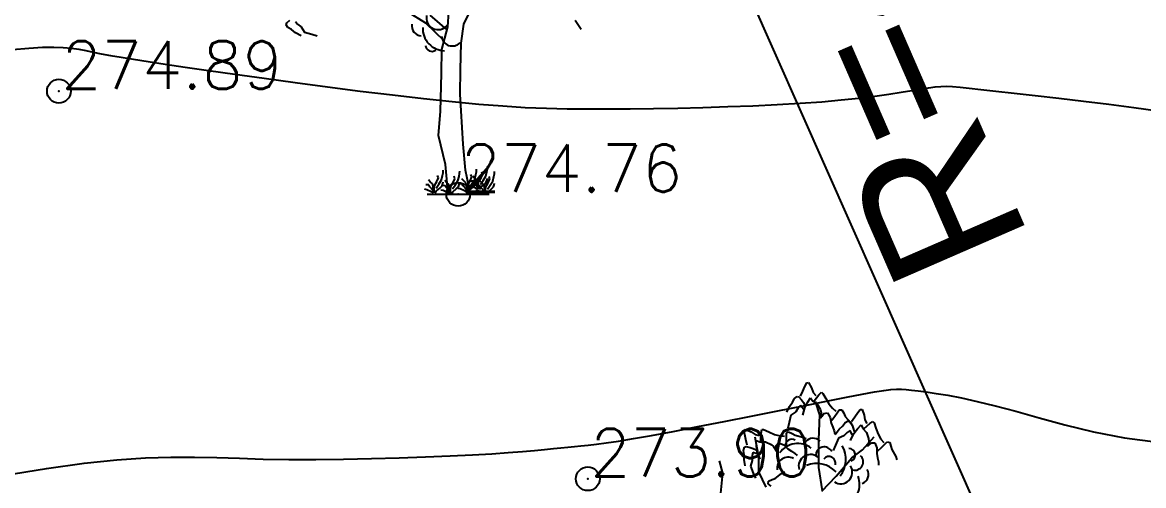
# Model space of a CAD drawing. Header units: millimetres. Extents: x 524954 to 526204, y 9523489 to 9524010.
# Drawn here: x 525815.69 to 525839.28, y 9523672.69 to 9523682.44 of the extents above; entities that cross this region are included whole.
import ezdxf
from ezdxf.enums import TextEntityAlignment as Align

# ---------------------------------------------------------------- set-up
doc = ezdxf.new("R2010")
doc.units = ezdxf.units.MM
doc.header["$PDMODE"] = 32
doc.header["$PDSIZE"] = 0.5
doc.linetypes.add('ACAD_ISO12W100', pattern=[21, 12, -3, 0, -3, 0, -3])
for name, color, linetype in [('Arbre', 34, 'ACAD_ISO12W100'), ('CN_02_00', 4, 'Continuous'), ('CN_05_00', 6, 'Continuous'), ('Route - Route de la corniche de Brazzaville - Textes - Arcs', 1, 'Continuous'), ('TopoAlt', 3, 'Continuous'), ('TOPOJIS', 7, 'Continuous')]:
    doc.layers.add(name, color=color, linetype=linetype)
doc.styles.add('Affichages route', font='arial.ttf', dxfattribs={"height": 0.5})
doc.styles.add('Simplex 1.0', font='Simplex.shx', dxfattribs={"width": 0.99, "height": 1})

# ---------------------------------------------------------------- blocks, each defined once
blk = doc.blocks.new('TCPOINT M')
at = {"color": 0}
blk.add_point((0, 0), dxfattribs=at)
at = {"layer": 'TopoAlt', "style": 'Simplex 1.0', "width": 0.99}
blk.add_attdef('ALT', (0.15, 0.15), '', height=1, dxfattribs=at)
blk = doc.blocks.new('v088')
at = {"color": 3, "linetype": 'Continuous'}
for p, q in [((-0.069, 12.224), (-0.024, 12.318)), ((-0.024, 12.318), (0.016, 12.396)), ((0.016, 12.396), (0.055, 12.4)), ((0.055, 12.4), (0.118, 12.291)), ((0.118, 12.291), (0.152, 12.195)), ((-0.283, 11.991), (-0.243, 12.069)), ((-0.243, 12.069), (-0.188, 12.111)), ((-0.188, 12.111), (-0.15, 12.099)), ((-0.15, 12.099), (-0.092, 12.035)), ((-0.118, 12.113), (-0.069, 12.224)), ((-0.092, 12.035), (-0.054, 11.98)), ((0.032, 11.984), (0.092, 12.078)), ((0.092, 12.078), (0.144, 12.013)), ((0.152, 12.195), (0.207, 12.131)), ((0.175, 12.015), (0.272, 12.144)), ((0.272, 12.144), (0.324, 12.197)), ((0.324, 12.197), (0.356, 12.175)), ((0.356, 12.175), (0.415, 12.069)), ((0.415, 12.069), (0.484, 11.953)), ((-0.403, 11.78), (-0.344, 11.901)), ((-0.344, 11.901), (-0.283, 11.991)), ((-0.162, 11.869), (-0.217, 11.788)), ((-0.112, 11.918), (-0.162, 11.869)), ((-0.054, 11.839), (-0.112, 11.918)), ((-0.066, 11.715), (-0.025, 11.872)), ((-0.054, 11.98), (-0.022, 11.919)), ((-0.025, 11.872), (0.032, 11.984)), ((0.144, 12.013), (0.24, 11.942)), ((0.24, 11.942), (0.305, 11.825)), ((0.305, 11.825), (0.32, 11.765)), ((0.484, 11.953), (0.56, 11.862)), ((0.56, 11.862), (0.63, 11.801)), ((0.653, 11.766), (0.699, 11.829)), ((0.699, 11.829), (0.754, 11.828)), ((0.754, 11.828), (0.796, 11.754)), ((1.089, 11.768), (1.142, 11.837)), ((1.142, 11.837), (1.181, 11.833)), ((1.181, 11.833), (1.223, 11.714)), ((-0.32, 11.714), (-0.357, 11.558)), ((-0.217, 11.788), (-0.32, 11.714)), ((0.32, 11.765), (0.311, 11.65)), ((0.334, 11.69), (0.378, 11.749)), ((0.378, 11.749), (0.45, 11.762)), ((0.45, 11.762), (0.511, 11.664)), ((0.511, 11.664), (0.53, 11.547)), ((0.542, 11.608), (0.608, 11.694)), ((0.608, 11.694), (0.653, 11.766)), ((0.773, 11.494), (0.827, 11.564)), ((0.796, 11.754), (0.824, 11.689)), ((0.824, 11.689), (0.934, 11.561)), ((0.827, 11.564), (0.889, 11.595)), ((0.889, 11.595), (0.923, 11.575)), ((0.923, 11.575), (0.969, 11.502)), ((0.958, 11.583), (1.027, 11.683)), ((1.027, 11.683), (1.089, 11.768)), ((1.223, 11.714), (1.239, 11.614)), ((1.239, 11.614), (1.281, 11.541)), ((1.346, 11.541), (1.408, 11.583)), ((1.408, 11.583), (1.435, 11.556)), ((-1.299, 11.392), (-1.27, 11.417)), ((-1.285, 11.305), (-1.299, 11.392)), ((-1.27, 11.417), (-1.154, 11.366)), ((-1.154, 11.366), (-1.07, 11.309)), ((-0.947, 11.176), (-0.943, 11.337)), ((-0.943, 11.337), (-0.932, 11.411)), ((-0.932, 11.411), (-0.894, 11.412)), ((-0.894, 11.412), (-0.784, 11.361)), ((-0.784, 11.361), (-0.66, 11.307)), ((-0.413, 11.333), (-0.367, 11.365)), ((-0.413, 11.254), (-0.413, 11.333)), ((-0.357, 11.558), (-0.382, 11.444)), ((-0.367, 11.365), (-0.29, 11.329)), ((-0.29, 11.329), (-0.229, 11.292)), ((0.53, 11.547), (0.565, 11.463)), ((0.565, 11.463), (0.596, 11.383)), ((0.596, 11.383), (0.609, 11.315)), ((0.615, 11.31), (0.696, 11.418)), ((0.696, 11.418), (0.773, 11.494)), ((0.869, 11.352), (0.8, 11.283)), ((0.927, 11.391), (0.869, 11.352)), ((0.969, 11.302), (0.927, 11.391)), ((0.934, 11.561), (0.97, 11.497)), ((0.935, 11.183), (1.004, 11.329)), ((0.969, 11.502), (0.996, 11.441)), ((0.996, 11.441), (1.016, 11.375)), ((1.004, 11.329), (1.081, 11.429)), ((1.081, 11.429), (1.158, 11.51)), ((1.158, 11.51), (1.196, 11.437)), ((1.196, 11.437), (1.277, 11.348)), ((1.227, 11.433), (1.346, 11.541)), ((1.277, 11.348), (1.319, 11.221)), ((1.435, 11.556), (1.473, 11.441)), ((1.473, 11.441), (1.519, 11.314)), ((-1.266, 11.203), (-1.285, 11.305)), ((-1.241, 11.084), (-1.266, 11.203)), ((-1.07, 11.309), (-0.988, 11.29)), ((-1.05, 11.179), (-0.971, 11.157)), ((-1.044, 11.067), (-1.05, 11.179)), ((-0.971, 11.157), (-0.851, 11.155)), ((-0.851, 11.155), (-0.73, 11.098)), ((-0.73, 11.098), (-0.682, 11.059)), ((-0.66, 11.307), (-0.544, 11.278)), ((-0.626, 11.08), (-0.576, 11.133)), ((-0.576, 11.133), (-0.468, 11.09)), ((-0.544, 11.278), (-0.452, 11.27)), ((-0.408, 11.17), (-0.413, 11.254)), ((-0.41, 11.061), (-0.408, 11.17)), ((-0.229, 11.292), (-0.065, 11.254)), ((-0.065, 11.254), (0.001, 11.223)), ((0.685, 11.229), (0.619, 11.083)), ((0.8, 11.283), (0.685, 11.229)), ((1.323, 11.16), (1.292, 11.048)), ((1.319, 11.221), (1.323, 11.16)), ((1.323, 11.083), (1.377, 11.133)), ((1.377, 11.133), (1.45, 11.133)), ((1.45, 11.133), (1.492, 11.025)), ((1.519, 11.314), (1.577, 11.21)), ((1.577, 11.21), (1.635, 11.137)), ((1.592, 11.037), (1.65, 11.098)), ((1.65, 11.098), (1.708, 11.152)), ((1.708, 11.152), (1.762, 11.141)), ((1.762, 11.141), (1.789, 11.06)), ((-1.317, 10.975), (-1.297, 11.041)), ((-1.303, 10.889), (-1.317, 10.975)), ((-1.3, 10.78), (-1.303, 10.889)), ((-1.297, 11.041), (-1.259, 11.053)), ((-1.259, 11.053), (-1.174, 11.037)), ((-1.174, 11.037), (-1.111, 11.014)), ((-1.122, 10.929), (-1.134, 10.861)), ((-1.134, 10.861), (-1.131, 10.763)), ((-1.029, 10.899), (-1.122, 10.929)), ((-1.111, 11.014), (-1.05, 10.983)), ((-1.024, 10.943), (-1.044, 11.067)), ((-0.966, 10.792), (-1.024, 10.943)), ((-0.682, 11.059), (-0.622, 10.96)), ((-0.626, 11.006), (-0.626, 11.08)), ((-0.468, 11.09), (-0.384, 11.005)), ((-0.384, 11.005), (-0.307, 10.958)), ((-0.307, 10.958), (-0.234, 10.911)), ((-0.234, 10.911), (-0.184, 10.864)), ((0.619, 11.083), (0.573, 10.975)), ((1.492, 11.025), (1.489, 10.906)), ((1.489, 10.906), (1.508, 10.818)), ((1.512, 10.964), (1.592, 11.037)), ((1.789, 11.06), (1.804, 10.991)), ((1.804, 10.991), (1.889, 10.844)), ((-1.277, 10.647), (-1.3, 10.78)), ((-1.131, 10.763), (-1.171, 10.642)), ((-1.171, 10.642), (-1.109, 10.494)), ((1.508, 10.818), (1.523, 10.733)), ((1.523, 10.733), (1.523, 10.664)), ((1.889, 10.844), (1.912, 10.775)), ((-1.109, 10.494), (-1.063, 10.387)), ((-0.715, 10.36), (-0.648, 10.385)), ((-0.648, 10.385), (-0.514, 10.488)), ((-0.514, 10.488), (-0.448, 10.519)), ((-0.796, 10.268), (-0.791, 10.323)), ((-0.735, 10.218), (-0.796, 10.268)), ((-0.791, 10.323), (-0.715, 10.36)), ((-3.623, 3.571), (-3.609, 3.608)), ((-3.585, 3.514), (-3.623, 3.571)), ((-3.609, 3.608), (-3.542, 3.663)), ((-3.426, 3.635), (-3.38, 3.583)), ((-3.38, 3.583), (-3.303, 3.524)), ((-3.509, 3.469), (-3.585, 3.514)), ((-3.423, 3.403), (-3.509, 3.469)), ((-3.306, 3.337), (-3.423, 3.403)), ((-3.303, 3.524), (-3.234, 3.416)), ((-3.234, 3.416), (-3.081, 3.37)), ((-3.081, 3.37), (-2.968, 3.339)), ((-0.317, 0.454), (-0.315, 0.507)), ((0.029, 0.435), (0.031, 0.488)), ((0.373, 0.416), (0.385, 0.474)), ((0.385, 0.474), (0.387, 0.526)), ((0.517, 0.426), (0.5, 0.476)), ((0.579, 0.38), (0.603, 0.474)), ((0.603, 0.474), (0.615, 0.531)), ((0.615, 0.531), (0.618, 0.584)), ((0.765, 0.43), (0.767, 0.483)), ((-0.587, 0.264), (-0.627, 0.308)), ((-0.541, 0.224), (-0.587, 0.264)), ((-0.502, 0.188), (-0.452, 0.267)), ((-0.452, 0.267), (-0.416, 0.349)), ((-0.416, 0.349), (-0.433, 0.399)), ((-0.409, 0.214), (-0.353, 0.303)), ((-0.353, 0.303), (-0.329, 0.397)), ((-0.329, 0.397), (-0.317, 0.454)), ((-0.327, 0.226), (-0.32, 0.26)), ((-0.24, 0.245), (-0.281, 0.288)), ((-0.195, 0.204), (-0.24, 0.245)), ((-0.156, 0.168), (-0.106, 0.248)), ((-0.106, 0.248), (-0.07, 0.329)), ((-0.07, 0.329), (-0.087, 0.38)), ((-0.063, 0.195), (-0.007, 0.284)), ((-0.007, 0.284), (0.017, 0.377)), ((0.017, 0.377), (0.029, 0.435)), ((0.019, 0.207), (0.026, 0.24)), ((0.115, 0.284), (0.075, 0.327)), ((0.161, 0.243), (0.115, 0.284)), ((0.173, 0.185), (0.161, 0.243)), ((0.2, 0.207), (0.25, 0.286)), ((0.25, 0.286), (0.286, 0.368)), ((0.315, 0.274), (0.25, 0.279)), ((0.286, 0.368), (0.269, 0.418)), ((0.293, 0.233), (0.349, 0.322)), ((0.346, 0.341), (0.305, 0.385)), ((0.337, 0.236), (0.315, 0.274)), ((0.392, 0.301), (0.346, 0.341)), ((0.349, 0.322), (0.373, 0.416)), ((0.361, 0.197), (0.375, 0.245)), ((0.375, 0.245), (0.382, 0.279)), ((0.404, 0.243), (0.392, 0.301)), ((0.409, 0.175), (0.404, 0.243)), ((0.428, 0.183), (0.43, 0.264)), ((0.43, 0.264), (0.481, 0.344)), ((0.495, 0.24), (0.454, 0.284)), ((0.469, 0.209), (0.524, 0.291)), ((0.481, 0.344), (0.517, 0.426)), ((0.541, 0.2), (0.495, 0.24)), ((0.524, 0.291), (0.579, 0.38)), ((0.546, 0.209), (0.591, 0.255)), ((0.579, 0.163), (0.63, 0.243)), ((0.591, 0.255), (0.606, 0.303)), ((0.606, 0.303), (0.613, 0.337)), ((0.63, 0.243), (0.666, 0.325)), ((0.666, 0.325), (0.649, 0.375)), ((0.673, 0.19), (0.728, 0.279)), ((0.728, 0.279), (0.752, 0.373)), ((0.752, 0.373), (0.765, 0.43)), ((-0.661, 0.096), (-0.712, 0.106)), ((-0.618, 0.197), (-0.683, 0.202)), ((-0.567, 0.053), (-0.661, 0.096)), ((-0.596, 0.159), (-0.618, 0.197)), ((-0.536, 0.087), (-0.596, 0.159)), ((-0.527, 0.031), (-0.567, 0.053)), ((-0.529, 0.166), (-0.541, 0.224)), ((-0.5, 0.031), (-0.536, 0.087)), ((-0.524, 0.099), (-0.529, 0.166)), ((-0.505, 0.106), (-0.502, 0.188)), ((-0.5, 0.036), (-0.505, 0.106)), ((-0.483, 0.022), (-0.459, 0.072)), ((-0.464, 0.132), (-0.409, 0.214)), ((-0.459, 0.072), (-0.387, 0.132)), ((-0.387, 0.132), (-0.341, 0.178)), ((-0.315, 0.077), (-0.365, 0.087)), ((-0.341, 0.178), (-0.327, 0.226)), ((-0.272, 0.178), (-0.337, 0.183)), ((-0.221, 0.034), (-0.315, 0.077)), ((-0.25, 0.139), (-0.272, 0.178)), ((-0.19, 0.067), (-0.25, 0.139)), ((-0.18, 0.012), (-0.221, 0.034)), ((-0.183, 0.147), (-0.195, 0.204)), ((-0.154, 0.012), (-0.19, 0.067)), ((-0.178, 0.079), (-0.183, 0.147)), ((-0.159, 0.087), (-0.156, 0.168)), ((-0.154, 0.017), (-0.159, 0.087)), ((-0.137, 0.002), (-0.113, 0.053)), ((-0.118, 0.113), (-0.063, 0.195)), ((-0.113, 0.053), (-0.041, 0.113)), ((-0.041, 0.113), (0.005, 0.159)), ((0.041, 0.115), (-0.01, 0.125)), ((0.005, 0.159), (0.019, 0.207)), ((0.084, 0.216), (0.019, 0.221)), ((0.135, 0.072), (0.041, 0.115)), ((0.106, 0.178), (0.084, 0.216)), ((0.166, 0.106), (0.106, 0.178)), ((0.175, 0.05), (0.135, 0.072)), ((0.202, 0.05), (0.166, 0.106)), ((0.178, 0.118), (0.173, 0.185)), ((0.197, 0.125), (0.2, 0.207)), ((0.202, 0.055), (0.197, 0.125)), ((0.219, 0.041), (0.243, 0.091)), ((0.272, 0.173), (0.221, 0.183)), ((0.238, 0.151), (0.293, 0.233)), ((0.243, 0.091), (0.315, 0.151)), ((0.365, 0.13), (0.272, 0.173)), ((0.315, 0.151), (0.361, 0.197)), ((0.397, 0.163), (0.337, 0.236)), ((0.406, 0.108), (0.365, 0.13)), ((0.421, 0.072), (0.37, 0.082)), ((0.433, 0.108), (0.397, 0.163)), ((0.464, 0.173), (0.399, 0.178)), ((0.514, 0.029), (0.421, 0.072)), ((0.433, 0.113), (0.428, 0.183)), ((0.45, 0.099), (0.474, 0.149)), ((0.486, 0.135), (0.464, 0.173)), ((0.474, 0.149), (0.546, 0.209)), ((0.546, 0.063), (0.486, 0.135)), ((0.555, 0.007), (0.514, 0.029)), ((0.553, 0.142), (0.541, 0.2)), ((0.582, 0.007), (0.546, 0.063)), ((0.558, 0.075), (0.553, 0.142)), ((0.577, 0.082), (0.579, 0.163)), ((0.582, 0.012), (0.577, 0.082)), ((0.599, -0.002), (0.623, 0.048)), ((0.618, 0.108), (0.673, 0.19)), ((0.623, 0.048), (0.695, 0.108)), ((0.695, 0.108), (0.74, 0.154)), ((0.74, 0.154), (0.755, 0.202)), ((0.755, 0.202), (0.762, 0.236))]:
    blk.add_line(p, q, dxfattribs=at)
at = {"linetype": 'Continuous'}
for p, q in [((0.29, 11.722), (0.197, 12)), ((0.27, 11.193), (0.29, 11.722)), ((-0.991, 10.831), (-1.069, 11.252)), ((0.269, 10.614), (0.27, 11.193)), ((1.188, 10.988), (1.437, 11.261)), ((0.968, 10.816), (1.188, 10.988)), ((-1.749, 10.491), (-1.817, 10.751)), ((-0.991, 10.52), (-0.991, 10.831)), ((0.634, 10.429), (0.968, 10.816)), ((-1.806, 9.931), (-1.749, 10.491)), ((-0.835, 10.2), (-0.991, 10.52)), ((0.345, 10.122), (0.269, 10.614)), ((0.336, 10.112), (0.634, 10.429)), ((-0.217, 3.527), (-0.166, 4.349)), ((-0.685, 3.605), (-1.069, 3.839)), ((0.118, 3.584), (0.285, 3.923)), ((-0.294, 3.234), (-0.685, 3.605)), ((-0.234, 3.461), (-0.589, 3.774)), ((0.064, 3.179), (0.118, 3.584)), ((2.461, 3.664), (2.589, 3.474)), ((-0.344, 3.046), (-0.217, 3.527)), ((0.045, 2.625), (0.064, 3.179)), ((-0.352, 2.542), (-0.344, 3.046)), ((0.043, 2.109), (0.045, 2.625)), ((-0.373, 1.752), (-0.352, 2.542)), ((0.102, 1.053), (0.043, 2.109)), ((-0.412, 1.235), (-0.373, 1.752)), ((-0.268, 0.628), (-0.412, 1.235)), ((0.151, 0.506), (0.102, 1.053)), ((-0.213, 0), (-0.268, 0.628)), ((0.256, 0), (0.151, 0.506)), ((-0.654, 0), (0.654, 0))]:
    blk.add_line(p, q, dxfattribs=at)
at = {"color": 3, "linetype": 'Continuous'}
for centre, major_axis, start_param, end_param in [((-0.176, 10.651), (0.33, 0.33), 0.12682, 1.733702), ((-0.3, 11.072), (0.0964, 0.0964), 0.254619, 2.377018), ((0.15, 11.024), (0.145, 0.145), 6.263619, 7.998733), ((0.091, 10.641), (0.174, 0.174), 6.236163, 8.918901), ((0.383, 10.87), (-0.125, 0.125), 4.396235, 7.060094), ((0.483, 10.705), (-0.099, 0.099), 3.680741, 6.394318), ((0.275, 10.786), (0.4, 0.4), 4.836335, 6.022049), ((0.899, 10.876), (0.099, 0.099), 4.31771, 7.031286), ((1.029, 10.733), (-0.125, 0.125), 2.081137, 4.744996), ((-0.376, 10.6), (0.164, 0.164), 0.282297, 2.520721), ((0.223, 10.132), (-0.4, 0.4), 4.689978, 5.875693), ((0.728, 10.517), (-0.174, 0.174), 1.793126, 4.475865), ((0.662, 10.258), (-0.33, 0.33), 2.69514, 4.302022), ((1.111, 10.467), (-0.145, 0.145), 2.713295, 4.448408), ((-0.772, 3.542), (-0.145, 0.145), 0.590553, 2.325666), ((-0.424, 3.713), (0.174, 0.174), 2.133893, 4.816631), ((-0.28, 3.489), (0.33, 0.33), 2.307735, 3.914618), ((-0.123, 3.354), (0.164, 0.164), 2.463212, 4.701636), ((-0.553, 3.145), (0.0964, 0.0964), 2.435534, 4.557933)]:
    blk.add_ellipse(centre, major_axis=major_axis, ratio=1, start_param=start_param, end_param=end_param, dxfattribs=at)

msp = doc.modelspace()

# ---------------------------------------------------------------- linework, layer by layer
at = {"layer": 'CN_02_00', "elevation": 274, "flags": 128}
msp.add_lwpolyline([(525815.282, 9523672.901), (525816.195, 9523673.052), (525816.989, 9523673.161), (525817.676, 9523673.234), (525818.276, 9523673.275), (525818.812, 9523673.293), (525819.307, 9523673.293), (525819.781, 9523673.282), (525820.256, 9523673.266), (525820.754, 9523673.251), (525821.291, 9523673.244), (525821.86, 9523673.244), (525822.446, 9523673.25), (525823.036, 9523673.261), (525823.616, 9523673.277), (525824.172, 9523673.296), (525824.691, 9523673.317), (525825.158, 9523673.34), (525825.564, 9523673.363), (525825.912, 9523673.386), (525826.209, 9523673.409), (525826.461, 9523673.43), (525826.676, 9523673.451), (525826.861, 9523673.47), (525827.022, 9523673.487), (525827.167, 9523673.502), (525827.303, 9523673.515), (525827.441, 9523673.527), (525827.592, 9523673.542), (525827.766, 9523673.562), (525827.976, 9523673.591), (525828.232, 9523673.629), (525828.546, 9523673.681), (525828.929, 9523673.749), (525829.386, 9523673.834), (525829.902, 9523673.933), (525830.455, 9523674.041), (525831.024, 9523674.153), (525831.587, 9523674.265), (525832.123, 9523674.372), (525832.612, 9523674.469), (525833.03, 9523674.551), (525833.363, 9523674.616), (525833.62, 9523674.663), (525833.816, 9523674.695), (525833.965, 9523674.715), (525834.083, 9523674.723), (525834.185, 9523674.722), (525834.285, 9523674.714), (525834.398, 9523674.702), (525834.538, 9523674.685), (525834.71, 9523674.664), (525834.917, 9523674.633), (525835.162, 9523674.592), (525835.449, 9523674.536), (525835.781, 9523674.463), (525836.162, 9523674.371), (525836.596, 9523674.256), (525837.084, 9523674.118), (525837.627, 9523673.97), (525838.226, 9523673.826), (525838.879, 9523673.7), (525839.586, 9523673.609)], dxfattribs=at)
at = {"layer": 'CN_05_00', "elevation": 275, "flags": 128}
msp.add_lwpolyline([(525815.476, 9523681.871), (525815.822, 9523681.903), (525816.109, 9523681.92), (525816.346, 9523681.924), (525816.545, 9523681.917), (525816.717, 9523681.901), (525816.872, 9523681.877), (525817.021, 9523681.849), (525817.176, 9523681.817), (525817.346, 9523681.783), (525817.54, 9523681.748), (525817.764, 9523681.709), (525818.027, 9523681.666), (525818.334, 9523681.617), (525818.694, 9523681.563), (525819.114, 9523681.501), (525819.601, 9523681.43), (525820.158, 9523681.351), (525820.772, 9523681.266), (525821.427, 9523681.176), (525822.107, 9523681.086), (525822.794, 9523680.998), (525823.473, 9523680.915), (525824.125, 9523680.84), (525824.735, 9523680.775), (525825.29, 9523680.723), (525825.798, 9523680.684), (525826.269, 9523680.655), (525826.716, 9523680.636), (525827.149, 9523680.625), (525827.579, 9523680.62), (525828.019, 9523680.62), (525828.48, 9523680.625), (525828.969, 9523680.632), (525829.481, 9523680.641), (525830.007, 9523680.654), (525830.536, 9523680.67), (525831.061, 9523680.69), (525831.571, 9523680.713), (525832.056, 9523680.741), (525832.509, 9523680.773), (525832.921, 9523680.81), (525833.292, 9523680.849), (525833.625, 9523680.891), (525833.919, 9523680.932), (525834.178, 9523680.972), (525834.404, 9523681.009), (525834.597, 9523681.041), (525834.759, 9523681.067), (525834.895, 9523681.086), (525835.015, 9523681.096), (525835.134, 9523681.099), (525835.264, 9523681.095), (525835.42, 9523681.082), (525835.613, 9523681.062), (525835.859, 9523681.034), (525836.171, 9523680.998), (525836.556, 9523680.954), (525837.003, 9523680.904), (525837.496, 9523680.847), (525838.017, 9523680.786), (525838.55, 9523680.72), (525839.078, 9523680.652), (525839.584, 9523680.581)], dxfattribs=at)
at = {"layer": 'Route - Route de la corniche de Brazzaville - Textes - Arcs'}
msp.add_line((525844.713, 9523652.085), (525816.325, 9523716.07), dxfattribs=at)

# ---------------------------------------------------------------- block references
at = {"layer": 'Arbre'}
for p in [(525824.859, 9523678.824), (525832.178, 9523662.459)]:
    msp.add_blockref('v088', p, dxfattribs=at)
at = {"layer": 'TOPOJIS'}
ref = msp.add_blockref('TCPOINT M', (525816.455, 9523680.995, 274.89), dxfattribs=at)
ref.add_attrib('ALT', '274.89', (525816.505, 9523681.045, 274.89), dxfattribs={"layer": 'TopoAlt', "height": 1, "style": 'Simplex 1.0', "width": 0.99})
ref = msp.add_blockref('TCPOINT M', (525824.859, 9523678.824, 274.76), dxfattribs=at)
ref.add_attrib('ALT', '274.76', (525824.909, 9523678.874, 274.76), dxfattribs={"layer": 'TopoAlt', "height": 1, "style": 'Simplex 1.0', "width": 0.99})
ref = msp.add_blockref('TCPOINT M', (525827.586, 9523672.835, 273.9), dxfattribs=at)
ref.add_attrib('ALT', '273.90', (525827.636, 9523672.885, 273.9), dxfattribs={"layer": 'TopoAlt', "height": 1, "style": 'Simplex 1.0', "width": 0.99})

# ---------------------------------------------------------------- texts
at = {"layer": 'Route - Route de la corniche de Brazzaville - Textes - Arcs', "style": 'Affichages route'}
msp.add_text('R=450.0', height=3, rotation=113.5522, dxfattribs=at).set_placement((525830.975, 9523683.978), align=Align.TOP_CENTER)

doc.saveas('drawing.dxf')
